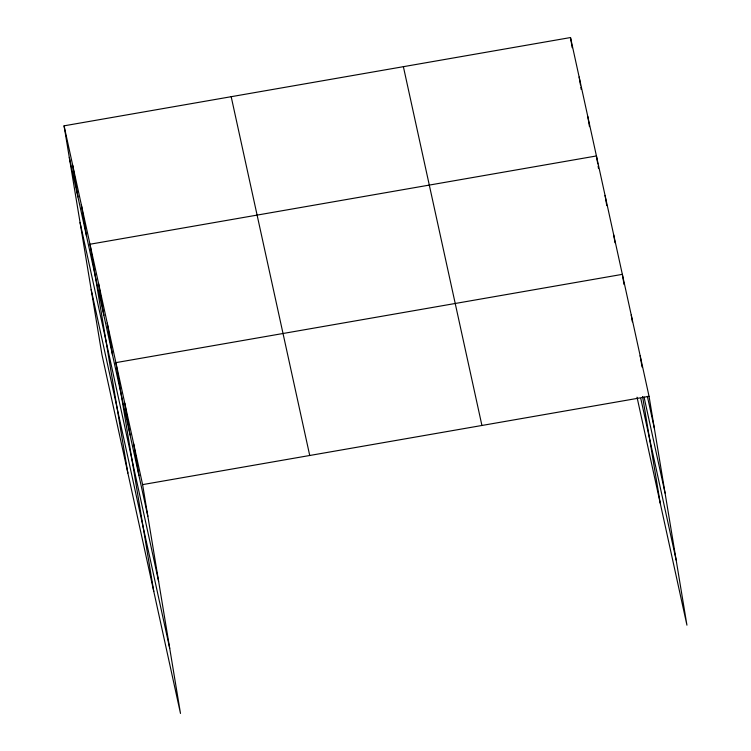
<?xml version="1.0" encoding="UTF-8"?>
<svg xmlns="http://www.w3.org/2000/svg" width="751" height="751" viewBox="0 0 751 751"><rect width="100%" height="100%" fill="white"/><g stroke="black" fill="none" stroke-linecap="round" stroke-linejoin="round"><path stroke-width="1.13" d="M64.06 125.83L142.606 484.62L180.493 713.45L101.948 354.66L64.06 125.83L570.507 37.55L649.052 396.34L686.94 625.17L637.026 397.185M142.606 484.62L649.052 396.34M647.371 396.368L654.29 427.995M644.048 397.054L665.067 493.06M640.819 398.65L676.163 560.096M403.381 66.679L481.926 425.47M231.186 96.701L309.731 455.491M69.299 157.485L147.844 516.275M80.075 222.549L158.621 581.34M91.171 289.595L169.717 648.385M640.152 355.674L642.021 366.986M631.253 315.016L632.37 321.794M624.034 284.526L622.354 274.35L115.907 362.63L153.786 591.459M642.574 396.5L660.232 503.179M613.708 234.885L615.022 242.798M605.071 195.42L606.752 205.596M597.74 163.868L596.425 155.955L89.979 244.235L127.867 473.064M598.115 166.121L598.491 168.384M587.789 116.48L589.469 126.656M579.152 77.015L580.457 84.929M580.833 87.191L581.208 89.453M570.507 37.55L572.196 47.726M133.706 443.954L138.944 475.608M124.807 403.296L130.045 434.951M107.262 323.165L112.5 354.819M98.625 283.7L103.863 315.354M81.343 204.76L86.581 236.415M72.706 165.295L77.944 196.95"/></g></svg>
